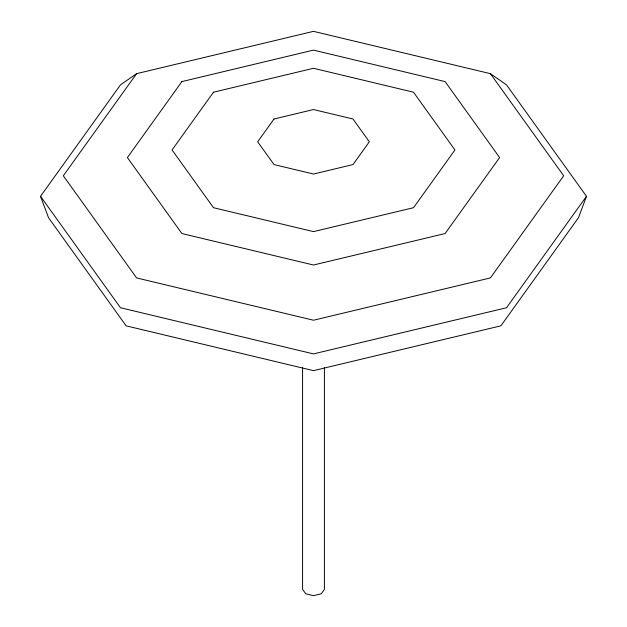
<?xml version="1.0" encoding="UTF-8"?>
<svg xmlns="http://www.w3.org/2000/svg" width="627" height="627" viewBox="0 0 627 627"><rect width="100%" height="100%" fill="white"/><g stroke="black" fill="none" stroke-linecap="round" stroke-linejoin="round"><path stroke-width="0.94" d="M586.48 196.306L578.509 217.647L500.887 325.836L313.5 370.643L126.113 325.836L48.491 217.647L40.52 196.306L120.478 84.857L136.6 73.657L313.5 31.35L490.4 73.657L506.522 84.857L586.48 196.306L506.522 307.747L313.5 353.902L120.478 307.747L40.52 196.306M136.6 73.657L63.319 175.787L136.6 277.926L313.5 320.232L490.4 277.926L563.681 175.787L490.4 73.657M324.418 367.555L324.418 589.349L321.22 593.8L313.5 595.65L305.78 593.8L302.582 589.349L302.582 367.555M181.901 81.588L127.391 157.565L181.901 233.55L313.5 265.017L445.099 233.55L499.609 157.565L445.099 81.588L313.5 50.121L181.901 81.588M213.486 92.208L172.057 149.955L213.486 207.702L313.5 231.614L413.514 207.702L454.943 149.955L413.514 92.208L313.5 68.288L213.486 92.208M274.023 118.997L257.666 141.788L274.023 164.58L313.5 174.024L352.977 164.58L369.334 141.788L352.977 118.997L313.5 109.553L274.023 118.997"/></g></svg>
